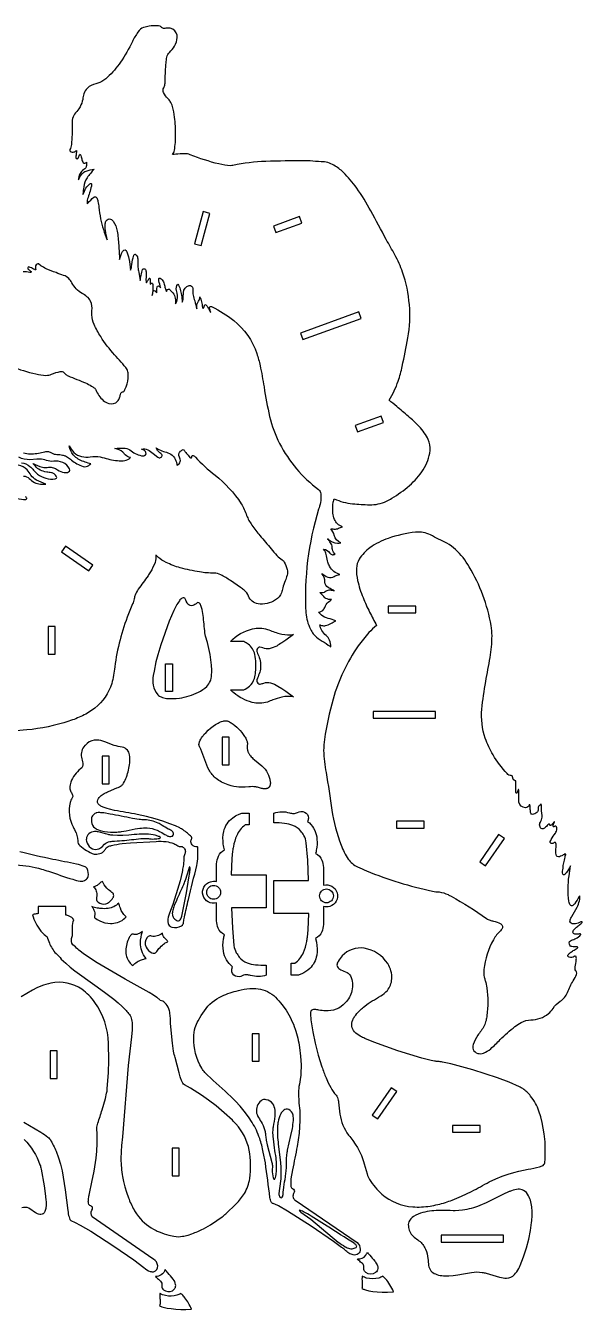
# Model space of a CAD drawing. Extents: x -632 to 711, y -391 to 866.
# Drawn here: x 228 to 711, y -381 to 733 of the extents above; entities that cross this region are included whole.
import ezdxf

# ---------------------------------------------------------------- set-up
doc = ezdxf.new("R2010")
doc.units = 0
doc.header["$MEASUREMENT"] = 0
doc.layers.get('0').update_dxf_attribs({"linetype": 'CONTINUOUS'})

msp = doc.modelspace()

# ---------------------------------------------------------------- linework, layer by layer
for points in [[(389, 484.4, -0.040772), (388, 488.5, -0.462979), (389, 489.7, -0.128791), (390.1, 489.5, -0.049562), (408.9, 477.5, -0.147565), (429, 448.8, -0.025581), (431.8, 438.3, -0.013372), (435.2, 419.8, 0.015224), (440.1, 394.3, 0.057868), (448.7, 370.7, 0.111184), (482.5, 330.8, -0.200682), (484.5, 327, -0.073309), (484.1, 319.4, -0.029023), (482.6, 313.6, 0.090055), (471.6, 223.8, 0.106437), (475.5, 209.5, 0.043726), (477.9, 205.5, 0.097324), (483.8, 200.3, -0.029783), (491, 195.8, -0.018141), (493.2, 194.1, 0.085694), (492, 200, 0.113279), (489, 204.1, -0.172395), (483.5, 213.4, 0.15305), (484.3, 213.1, 0.082138), (487.5, 212.5, 0.051844), (488.6, 212.6, 0.06517), (493.2, 214.4, -0.010374), (497.5, 216.7, 0.067193), (490.9, 218.9, -0.126116), (485, 221.8, -0.021172), (482.5, 224.4, 0.219053), (487.1, 226.9, 0.049125), (488.5, 229.8, -0.105175), (492, 233.9, -0.031883), (493.7, 235.2, -0.144272), (488.8, 236.3, -0.051908), (488.1, 236.9, -0.010503), (483.7, 241.4, 0.144221), (487.6, 241.8, 0.053539), (489.1, 242.8, -0.166104), (492.6, 243.6, -0.03772), (496.1, 242.9, -0.044542), (494.3, 243.8, -0.011487), (490.9, 245.8, -0.240347), (488.1, 250.4, 0.139622), (485.5, 257.9, 0.089887), (490.6, 254.7, 0.217327), (496.1, 255.3, -0.074916), (499.7, 256.8, -0.04447), (501, 257, -0.202975), (492, 264.2, -0.053822), (490.7, 267.6, -0.017577), (489.5, 273.2, 0.065788), (487.9, 277.5, 0.038588), (486.9, 279, -0.213749), (492.3, 275.6, 0.180505), (494.6, 274.2, 0.085795), (495.5, 274.3, 0.055747), (496.9, 274.8, -0.16982), (494.5, 278.6, -0.029013), (494.4, 280.6, 0.124388), (493, 284.6, 0.037477), (490.4, 288.1, 0.172299), (499, 284.2, 0.069621), (501.7, 284.5, -0.260544), (496.1, 291.1, 0.145007), (493.1, 296.8, 0.032657), (496.5, 296.4, 0.101739), (499.7, 297.1, -0.015311), (503.2, 298.5, -0.229171), (496.3, 304.9, -0.079183), (495, 310.3, -0.057845), (495.3, 319.8, -0.068263), (496.2, 322.7, 0.086745), (512.1, 318.5, 0.019665), (526.7, 317.5, 0.11819), (541.4, 320.7, 0.027778), (546, 323.2, 0.043529), (561.3, 334.2, 0.06709), (573.3, 347.9, 0.10947), (579.3, 364.6, 0.136956), (577.7, 374.1, 0.081604), (569.8, 385.5, 0.024966), (560.3, 394.4, 0.004518), (550.3, 402.8, -0.009427), (543.7, 408.5, 0.05985), (551.6, 424.9, 0.033488), (555.1, 437.7, 0.004868), (560.1, 462.4, 0.12504), (555.4, 519.5, 0.042419), (548.7, 534.5, 0.00249), (541.2, 547.9, -0.002268), (527.9, 572.6, 0.032317), (515.6, 592.5, 0.039698), (503.9, 606.2, 0.056565), (495.9, 612.3, 0.125464), (484.7, 615.4, -0.009386), (475.3, 616, 0.014605), (470.5, 616.1, 0.007702), (436.7, 615.6, 0.046505), (408.3, 612.1, -0.040768), (406.2, 611.9, -0.048831), (396.1, 613.4, -0.03478), (371.3, 621.4, 0.10837), (366.3, 622.3, 0.01146), (358.7, 621.8, -0.017336), (355.9, 621.7, 0.129207), (357.5, 625.3, 0.047421), (358.5, 638.6, 0.025874), (357.7, 654, 0.033105), (355.9, 663.3, 0.076913), (353.9, 667.7, 0.036415), (351.7, 670.2, -0.052159), (348.1, 675.3, -0.291498), (348.4, 679.6, 0.100968), (349.3, 682.6, 0.019815), (349.4, 686.2, -0.005973), (350.2, 701.3, -0.016783), (350.9, 706, -0.161306), (353.2, 710.3, 0.089163), (357.5, 715.8, 0.127736), (360, 723.2, 0.279506), (356.1, 730.4, 0.112324), (353, 731.3, 0.051412), (349.2, 731.1, -0.16524), (346.8, 731.5, -0.092947), (345.9, 732.5, 0.125953), (345.1, 733, 0.057677), (342.4, 733.4, 0.067401), (335.6, 732.9, 0.026223), (330.8, 731.8, 0.177324), (325.9, 727.9, 0.037854), (321, 719.6, -0.038532), (310.7, 701.8, -0.049801), (299.5, 688.7, -0.077668), (292.8, 684.1, -0.055971), (289.2, 683, 0.130894), (282, 679.3, 0.127166), (279, 674.2, 0.038662), (278, 669.5, -0.075245), (275.7, 663.1, -0.030197), (274.5, 661.2, -0.007341), (270.9, 656.6, 0.135954), (268.9, 651.5, 0.026991), (268.7, 649.2), (268.7, 638.9, -0.031564), (268.1, 630.3, -0.056242), (266.9, 625.9, 0.272827), (267.2, 624.5, 0.229465), (270.5, 623.8, 0.099194), (271.4, 624.3, -0.031572), (272.5, 625.2, -0.080858), (272.4, 622.4, 0.013761), (272, 619.4, 0.20006), (272.4, 618.2, 0.432905), (273.9, 618.4, 0.063666), (275.1, 621.2, -0.247859), (275.8, 621.9, -0.082897), (276.6, 619.5, 0.030457), (277.6, 616, 0.051747), (278.4, 614.4, 0.306496), (279.8, 614.1, 0.173615), (281.1, 615, -0.060536), (281, 611.1, -0.169479), (279.9, 609.2, 0.145464), (276.2, 606, 0.128949), (274.4, 601, 0.052774), (274.4, 599.5, -0.109176), (277.2, 604.7, -0.117563), (280.9, 607.2, -0.084076), (287.8, 608.9, 0.033272), (281.8, 601.4, 0.101105), (278.8, 593.5, 0.029524), (278.2, 587, -0.018868), (280.8, 592.5, -0.124912), (284.2, 596.1, -0.133567), (285.1, 596.4, -0.211507), (285.5, 596.2, -0.143071), (285.5, 594, -0.009734), (282.1, 583, 0.110694), (281.8, 578.9, 0.132252), (282.5, 579.4, -0.063855), (287.6, 584.5, -0.459191), (290.1, 584, -0.075498), (291.2, 580.8, -0.027738), (292, 575.9, 0.018906), (293.4, 565.9, 0.042026), (299.2, 547.4, -0.016788), (297.6, 555.8, -0.048138), (297.4, 560.8, -0.09246), (298.1, 563.7, -0.227671), (300.9, 565.7, -0.189015), (303, 565.1, -0.088625), (304.4, 563.7, -0.11703), (307.9, 555.2, -0.021319), (309.2, 542.9, -0.00174), (310, 530.4, -0.062294), (312.5, 537.4, -0.121512), (313.7, 538.6, -0.361151), (315.5, 538.2, -0.073956), (315.9, 537.7, -0.067967), (318, 531.2, -0.015404), (319.5, 521.3, 0.039815), (320.3, 524.3, -0.026904), (321.7, 532, -0.022071), (322.3, 534.1, -0.271564), (323.4, 535, -0.186502), (323.8, 534.9, -0.174188), (325.6, 531.9, -0.078441), (325.8, 528.3, 0.041838), (325.8, 523.9, 0.021178), (326.5, 519.4), (327.8, 512.1, 0.047984), (328.2, 514.2, 0.008778), (329.1, 519.5, -0.090626), (329.9, 521.8, -0.520928), (332.3, 521.8, -0.126081), (333, 519.2, -0.004085), (332.8, 513.4, 0.095126), (333.3, 510.3, -0.045265), (334.6, 512.5, -0.042376), (335.3, 513.8, -0.123571), (335.9, 514.2, -0.31691), (336.2, 514, -0.125343), (336.6, 512.4), (336.5, 509, -0.149927), (337.5, 509.8, -0.353541), (338.5, 509.5, -0.139967), (338.8, 508.2, -0.018029), (338.3, 499.1, -0.091352), (338.7, 501.5, -0.081701), (339.2, 503, -0.428919), (340.8, 503.2, -0.061096), (342.1, 501.6, -0.016896), (342.4, 506.4, -0.41913), (343.7, 507.5, -0.136339), (344.3, 507.3, -0.037085), (345.5, 506, -0.01849), (344.1, 512, -0.040065), (344, 513.6, -0.535475), (345.1, 514.2, -0.054893), (346.9, 512.8, -0.124886), (348.7, 509.2, -0.009056), (349.4, 505.7, 0.07693), (350.7, 502.6, -0.132825), (351.5, 504.4, -0.352835), (353.1, 504.6, -0.117362), (353.9, 503.9, 0.007817), (356.2, 501.4, -0.158132), (358.2, 496.9, -0.027287), (358.4, 494, 0.016373), (358.5, 492, 0.070756), (359.4, 493.5, 0.139796), (360, 501.3, 0.017005), (359.3, 503.7, -0.232909), (360.4, 509.2, -0.098984), (362.6, 504.6, -0.027964), (363.6, 499.6, -0.008174), (364.3, 493.4, 0.130097), (365, 495.7, -0.024215), (365.2, 498.8, -0.00918), (365.3, 501.9, -0.308176), (370.2, 507.8, -0.452621), (373.5, 505.4, -0.047988), (373.4, 503.5, 0.071036), (373.7, 499.6, 0.016355), (375.1, 494.5, -0.004463), (376.9, 487.6, -0.087575), (377.2, 491.9, -0.104557), (378.4, 494.2, 0.158869), (379.5, 498, -0.06344), (381, 493.8, -0.013544), (381.9, 488.8, 0.155344), (382.4, 488, 0.139595), (383.4, 489.7, -0.042289), (384, 491.5, -0.17433), (385.1, 490.8, -0.053857), (387.5, 486.8, 0.018107)], [(650.9, 80.5, 0.086356), (650.4, 82.1, 0.337845), (649.7, 82.4, -0.194882), (647.6, 82.8, -0.079992), (646, 84.2, -0.042199), (633.9, 100.4, -0.052481), (627.1, 114.9, -0.103803), (624.2, 140.1, -0.01828), (627.5, 164, 0.003073), (631.3, 184.9, 0.037001), (633, 203.7, 0.040576), (632.3, 212.7, 0.086335), (613.3, 263.7, 0.06807), (601.3, 278.8, 0.06038), (593.8, 284.1, -0.000932), (579.6, 291.4, 0.141066), (566.7, 293.8, 0.050121), (542.9, 288.4, 0.06881), (527.1, 280.3, 0.095874), (517.8, 270.3, 0.122932), (515.4, 262.3, 0.069334), (516.4, 251.9, 0.042064), (521.1, 237, 0.023047), (526.8, 224.4, 0.002463), (532.9, 212.7, 0.039646), (526.2, 206.6, 0.037624), (517, 195.1, 0.083391), (495.1, 148.9, 0.033792), (487.6, 113.9, 0.067328), (487.6, 94.6, 0.010804), (489.1, 85.1, -0.005879), (494.1, 52.5, 0.051129), (502, 22.1, 0.061528), (508.3, 10, 0.120391), (516.2, 3.2, -0.003044), (524.2, -0.3, 0.042915), (581.3, -17.9, 0.030365), (587.2, -18.6, -0.07845), (594.8, -20.9, -0.016281), (597.5, -22.3, -0.037843), (628.2, -41.7, 0.05744), (631.3, -43.2, 0.029234), (634.2, -43.9, -0.063016), (640.5, -46.2, -0.447657), (641.5, -50.8, -0.070386), (640.3, -52.3, 0.081348), (634.2, -60, 0.099098), (625.9, -85.9, 0.075183), (626.2, -92.4, 0.019962), (627.1, -95.5, -0.041804), (628.4, -101.9, -0.068183), (628.5, -126, -0.017113), (627.8, -130.1, -0.099956), (623.5, -139.1, 0.006711), (620.6, -143, 0.064491), (616.6, -151, 0.166516), (616.6, -155.4, 0.225805), (620.6, -158.7, 0.161223), (625.5, -158.5, 0.089089), (631.9, -154.7, 0.021989), (640.1, -146.7, -0.033319), (652.9, -135.4, -0.027573), (658.2, -131.9, -0.114948), (666.7, -129.6, 0.170905), (681.9, -124.2, 0.075307), (685.9, -119.6, -0.108607), (692.1, -113.5, 0.135637), (698.5, -105.8, -0.011252), (700.7, -100.5, -0.030948), (703.5, -95.6, 0.035434), (706.3, -90.2, 0.194784), (706.4, -88, 0.078382), (705.6, -87, -0.148321), (705.1, -85.3, -0.04338), (705.9, -79, 0.054055), (706.1, -75.4, 0.320944), (705.2, -74.2, 0.237531), (704.2, -74.5, -0.2564), (700, -75.2, -0.162597), (698.7, -74.2, -0.258488), (698.8, -73.3, -0.09509), (700.6, -71.5, -0.031192), (703.5, -69.5, 0.013014), (706.7, -67.5, 0.081454), (707.4, -66.8, 0.232193), (707.4, -66.5, 0.137334), (706.8, -66.3, -0.062668), (702.1, -66, -0.056573), (701.1, -65.6, -0.204894), (700.1, -63.8, -0.14375), (700.3, -61.6, -0.179055), (701.9, -60.4, 0.006521), (705.7, -59, 0.159185), (709.9, -55.5, 0.237216), (709.9, -55.2, 0.191124), (709, -55, -0.05313), (705.4, -55.3, -0.269455), (703.3, -54.1, -0.217237), (703.3, -52.6, -0.068876), (704.4, -50.9, -0.045572), (707, -48.5, 0.011009), (710, -46.2, 0.043771), (711.1, -45.1, 0.150407), (711.3, -44.6, 0.289985), (711.1, -44.4, 0.175728), (710, -44.6, -0.053935), (705.3, -46.2, -0.089763), (702.4, -46.1, -0.148469), (700.9, -45.2, -0.096531), (700.6, -44.5, -0.109293), (700.9, -42.7, -0.053312), (702.2, -39.9, 0.004604), (706.7, -31.9, 0.053511), (708.8, -26.3, 0.075411), (709.2, -22, 0.271934), (708.5, -22.4, -0.030385), (704.8, -28.6, -0.092341), (703.1, -30.2, -0.142053), (701.8, -30.6, -0.183072), (701, -30.1, -0.144834), (699.6, -26.7, -0.067129), (699.8, -4.7, -0.004602), (701.1, 4, -0.041938), (697.3, -2, -0.02449), (696.3, -3.2, -0.072328), (695.6, -3.7, -0.41057), (694.5, -3.1, -0.130269), (694.2, -0.6, -0.027395), (694.6, 2.1, 0.062135), (694.8, 4.5, -0.061353), (695.8, 9.1, 0.031194), (696.3, 11.6, -0.033644), (696.9, 13.7, 0.64095), (696.1, 14.4, -0.016149), (693.4, 12.8, -0.044291), (691.6, 12, -0.187926), (689.6, 12.1, -0.147354), (688.9, 12.9, -0.099038), (688.3, 15, -0.036594), (688.5, 20, 0.035722), (688.5, 23, 0.119773), (688, 24.3, 0.214699), (687.5, 24.5, 0.118191), (686.3, 23.9, -0.083252), (684.9, 23.5, -0.505904), (683.5, 25.1, -0.092778), (684.4, 27.1, 0.003161), (687.9, 32.5, 0.112099), (689.3, 36.3, 0.148471), (688.8, 38.1, 0.326869), (687.6, 38.5, 0.046284), (686.6, 38.1, -0.666499), (685.9, 38.8, -0.012637), (687, 41.6, 0.035099), (687.2, 42.7, 0.01044), (684.8, 39.8, -0.104102), (683.8, 39.1, -0.496762), (683, 39.9, 0.64235), (682.2, 40.2, 0.039343), (679.5, 37.7, -0.099094), (677.3, 36.3, -0.208673), (675.7, 36.4, -0.240867), (674.3, 39.6, -0.130699), (675.3, 42.8, 0.16417), (676.4, 47.7, -0.041162), (675.8, 56.3, 0.075174), (675.7, 57.3, 0.085682), (675.5, 57.7, 0.237243), (675.2, 57.6, -0.113095), (673.9, 56.3, 0.287432), (673.1, 53.4, -0.265086), (671.8, 50.3, -0.144657), (668, 48.7, -0.387544), (666.6, 49.7, -0.036245), (666.2, 53.1, -0.018682), (666, 56.2, 0.119524), (665.6, 57.3, 0.125931), (665.3, 57, -0.361933), (662, 54.6, -0.325859), (656.3, 59.3, -0.055794), (656.2, 60.5, -0.009752), (656.3, 69.1, 0.093109), (656, 70.4, 0.252178), (655.7, 70, 0.029117), (655, 68.7, -0.123455), (654.4, 67.1, -0.243845), (654.1, 67, -0.247592), (653.7, 67.8, -0.014941), (653.7, 73.4, 0.008216), (653.7, 77.9, -0.279785), (651.3, 79.5, -0.066013)], [(366.9, 235.8, 0.21732), (365.8, 236.8, 0.21732), (364.3, 236.6, 0.097879), (361.8, 234.2, 0.035971), (359, 229.7), (357.1, 225.8), (353, 216.5), (345.8, 196.1), (343.1, 187.3), (341.5, 181.2), (339.8, 173), (339.1, 169.3, 0.087543), (339.1, 161, 0.129432), (343.2, 152.6, 0.107896), (345.9, 150.7, 0.070374), (350.7, 149.5, 0.066219), (361.8, 149.7, 0.080471), (378.3, 154.8, 0.075776), (385.5, 159.9, 0.092825), (388.7, 164.7, 0.044216), (389.3, 166.6, 0.049524), (389.9, 173.9), (389.7, 178.2), (389.2, 182.8), (388.4, 187.7), (387.4, 192.8), (386.1, 198.1), (384.5, 203.6, -0.034943), (384, 206.3, -0.002177), (382.4, 221.5, 0.032122), (381, 228.5, 0.058736), (379.8, 231.5, 0.118694), (378.8, 232.5, 0.282715), (377.1, 232.3, -0.084465), (373.4, 230.1, -0.311209), (369.2, 231.4, -0.057135), (368.6, 232.4), (367.8, 233.8, 0.030593)], [(406.1, 198.9, -0.137942), (425.2, 209.9, -0.136379), (438.2, 209.4, 0.024005), (448.4, 205.8, 0.085593), (458, 204.6, 0.030997), (460.9, 205), (454.2, 200.1), (450.7, 197.7, -0.015444), (446.2, 194.9, -0.069504), (439.8, 192.6, -0.147106), (434.2, 193.3, 0.043035), (431.7, 193.9, 0.275288), (429.6, 192.9, 0.187531), (429, 190.7, 0.049446), (429.2, 189.7, 0.007367), (431.1, 184.9, -0.124061), (431.8, 173.4, -0.034628), (431.1, 170.9, 0.016532), (429.1, 165.6, 0.346007), (430.7, 162, 0.15317), (431.9, 161.9, 0.060378), (435, 162.8, -0.154569), (440.9, 162.9, -0.066404), (447.3, 160.1), (450.7, 158), (454.2, 155.6), (460.9, 150.7, 0.107399), (450.6, 150.5, 0.034356), (443, 148.2, -0.005535), (438.2, 146.3, -0.144527), (424.9, 146, -0.114737), (408.9, 154.3, -0.021255), (406.2, 156.9), (417.7, 156.9, 0.057297), (422.5, 160, 0.1439), (426.9, 166.8, 0.051329), (427.9, 172.3, 0.080463), (427.2, 187.7, 0.172422), (421.5, 196.5, 0.033523), (417.7, 198.9)], [(279.9, 108.5, 0.265864), (277, 98.3, -0.021325), (278.1, 93.2, -0.279523), (276.1, 88.2, 0.131145), (267.6, 76.7, 0.087249), (266.7, 71.8, 0.119528), (267.7, 68.4, -0.067133), (269.1, 65.6, -0.222096), (268.8, 63, 0.101464), (267, 59, 0.176458), (269.6, 37.9, 0.017902), (271.2, 34.9, -0.12328), (273.6, 25.7, 0.210939), (275.5, 21.7, 0.089439), (287.8, 14.1, 0.075611), (292.7, 14.7, 0.141549), (296.9, 17.5, 0.034904), (298.3, 19.6, -0.122071), (299.9, 20.8, -0.051429), (303, 21.8, -0.03311), (312.2, 23.4), (319.5, 24), (341.6, 25.3, -0.069788), (350.2, 25.1, -0.051591), (357, 23.4, -0.045609), (360.6, 21.6, 0.070309), (361.7, 21, 0.111182), (362.4, 20.9), (363.4, 21, -0.202789), (364.9, 20.4, -0.085052), (366.7, 18.1, -0.184723), (366.7, 15.2, 0.016251), (365.7, 12, 0.040121), (365.7, 10, -0.030737), (365.1, 3.6, -0.0172), (364.1, -1.3), (362.4, -8.8), (360.3, -16.4), (356, -29.6), (353.3, -37, 0.099809), (351.8, -44, 0.109207), (352.5, -46.9, 0.205628), (355.3, -49.1, 0.208435), (363.7, -48, 0.248484), (365.4, -44.9, -0.012531), (366.2, -40.4, -0.002973), (369.6, -25, -0.001302), (376.9, 4.3, 0.052258), (377.9, 12.3), (377.9, 20, 0.222753), (377.8, 20.4, 0.222753), (377.5, 20.5, -0.273665), (373, 22.4, -0.080036), (372, 24.1, -0.171922), (372.3, 27.3, 0.11003), (372.5, 28.6, 0.137324), (372.2, 29.2, 0.047058), (365.1, 35.3, 0.041018), (362.1, 37), (358.3, 38.7), (353.4, 40.7), (347.5, 42.8), (340.7, 44.9), (333.2, 47), (325.2, 48.8, -0.001165), (305.6, 52.2), (301.1, 53.3, -0.055267), (293.8, 56, -0.089319), (291.4, 57.9, -0.217651), (290.9, 60.3, -0.170562), (293.1, 64.4, -0.067985), (296.7, 66.9, -0.023828), (300.3, 68.7), (307.6, 71.7, 0.06274), (311.8, 73.9, 0.097923), (313.4, 75.9, 0.046786), (315.9, 81.2, 0.061025), (318.8, 93.5, 0.069971), (318.5, 100.6, 0.10968), (316.7, 104.6, 0.193431), (312.2, 107, -0.048841), (305.3, 108.7), (297, 111.8, 0.074685), (290.2, 113.3, 0.184525), (281.8, 110.3, 0.032865)], [(285.6, 42.3, 0.235984), (288.5, 37, 0.067837), (291.7, 35.3, 0.044997), (296.8, 34, 0.06628), (307.6, 33.4, 0.018227), (311.6, 33.9), (315.5, 34.6), (323.4, 36.1), (327.4, 36.7, -0.040379), (333.8, 37, -0.089621), (342.5, 35, -0.023478), (345.1, 33.7, 0.010201), (350.5, 30.6, 0.085271), (353.1, 29.6, 0.177386), (355.8, 30, 0.212729), (356.8, 31.4, 0.212729), (356.5, 33.1, 0.13471), (354.2, 35.1, 0.014065), (352.2, 36, -0.025067), (346.9, 39.2, 0.025747), (343.3, 41.2, 0.11332), (331.7, 44, -0.027483), (326.9, 44.4), (321, 45.3, 0.001845), (301.7, 49.1), (296.2, 50, 0.022584), (292.9, 50.3, 0.06903), (290.1, 50.2, 0.071512), (289.4, 49.9, 0.116018), (286.4, 47.4, 0.169714), (285.5, 43.8, 0.013174)], [(407, -32.3), (407.8, -50), (409, -65, 0.102496), (411.2, -71.3, 0.030802), (413.7, -75.1, 0.13947), (420.6, -80.1, 0.060504), (427.8, -81.7, 0.031161), (437.2, -82.2), (437.2, -90.8, -0.157017), (423.4, -91, 0.035508), (420.3, -90.5, 0.137191), (416.7, -91.2, -0.223616), (410.5, -91.7, -0.331314), (407.2, -86.2, -0.077159), (407.9, -83.5, -0.196314), (400, -70.1, -0.079424), (400.1, -59.4, -0.019507), (400.8, -55.8, -0.181595), (395.5, -50, -0.077993), (394.1, -43.7), (394.1, -28.1, -0.410058), (382.3, -21.6, -0.410058), (388.7, -9.7, -0.144622), (394.1, -9.6), (394.1, 5.9, -0.081971), (395.6, 12.4, -0.173688), (400.8, 18, -0.020262), (399.9, 22.9, -0.085073), (400.3, 33.9, -0.178805), (408.1, 45.9, -0.058275), (413, 48.8, -0.023841), (415.9, 49.9), (422.2, 49.9), (422.2, 39.6), (418.8, 39.6, 0.131685), (411.5, 30.3, 0.059206), (408.6, 20.8, 0.01486), (408, 16.9), (407.3, 10.5), (406.8, -3.6), (437.2, -3.6), (437.2, -32.3)], [(473.9, -8.6), (473.1, 9.1), (471.9, 24.1, 0.1025), (469.7, 30.5, 0.030814), (467.2, 34.3, 0.13946), (460.3, 39.2, 0.060505), (453.1, 40.9, 0.031162), (443.7, 41.4), (443.7, 49.9, -0.157018), (457.4, 50.1, 0.035507), (460.6, 49.6, 0.137191), (464.2, 50.4, -0.223615), (470.4, 50.8, -0.331314), (473.7, 45.4, -0.077174), (473, 42.6, -0.196317), (480.9, 29.2, -0.070376), (481, 20.3, -0.029264), (480, 14.9, -0.181612), (485.4, 9.1, -0.078004), (486.8, 2.8), (486.8, -12.7, -0.410051), (498.6, -19.3, -0.410051), (492.2, -31.2, -0.144562), (486.8, -31.2), (486.8, -46.8, -0.081963), (485.3, -53.3, -0.173695), (480, -58.9), (480.7, -62.2, -0.082908), (480.9, -73.5, -0.161539), (474.9, -85, -0.087486), (467.9, -89.6, -0.023841), (465, -90.8), (458.7, -90.8), (458.7, -80.5), (462, -80.5, 0.131684), (469.4, -71.1, 0.059206), (472.3, -61.6, 0.01486), (472.9, -57.8), (473.6, -51.4), (474.1, -37.2), (443.7, -37.2), (443.7, -8.6)], [(281.1, 27.6, 0.139088), (281.8, 23.7, 0.182914), (286.3, 18.9, 0.21481), (291.8, 18.9, 0.085615), (294.7, 20.7), (296.9, 22.9, -0.145043), (301.6, 25.2, -0.045201), (305.6, 25.6, 0.017233), (314.1, 26.2, -0.005375), (330.4, 27.9, -0.038982), (334.3, 27.9, -0.022518), (335.8, 27.6, 0.03454), (338.6, 27.4, 0.048087), (343.4, 27.8, 0.099294), (345.1, 28.3, 0.302494), (345.3, 28.7, 0.302494), (345, 29.1, 0.073937), (343.7, 29.7, 0.033036), (340.9, 30.6, 0.040155), (333, 31.6, 0.025675), (327, 31.6, 0.005931), (318.1, 30.8), (312.8, 30.5), (308, 30.5), (304, 30.6), (303, 30.7, -0.030423), (299.9, 31.2, 0.003077), (291.5, 33.5, 0.07682), (288.3, 33.8, 0.157631), (283.4, 31.9, 0.186815)], [(366.7, -8.7, -0.021446), (365.3, -12.3, -0.003771), (359.2, -25.9), (357.3, -30.4, 0.031438), (356.1, -34.5, 0.079162), (355.7, -38.3, 0.162267), (356.8, -40.9, 0.107565), (359.3, -43.3, 0.385849), (362.6, -42.7, 0.11701), (363.9, -39.6), (367.9, -19.3), (370.1, -6.4), (370.8, -1.6, 0.034914), (371.1, 1.4, 0.07268), (370.9, 3, 0.242214), (370.9, 3.1, 0.242214), (370.7, 3.2, 0.203353), (370.4, 2.8, 0.037436), (369.9, 1.5)], [(287.4, -14.1, -0.081282), (289.7, -17.8, -0.12875), (290.1, -21.9, 0.0373), (289.8, -24.6, 0.254621), (291.3, -27.5, 0.215209), (298.1, -28.8, 0.088697), (300.9, -27.4, 0.1127), (304.2, -23.8, 0.173392), (304.8, -21, 0.199126), (304, -19.7, 0.014547), (300.4, -16.7, -0.103447), (295.6, -10.7, -0.020105), (295.1, -9.6, 0.192219), (293.8, -10.1, -0.024014), (291.4, -12.2, -0.117327)], [(391.5, -24.9, -0.414214), (385.5, -18.9, -0.414214), (391.5, -12.9, -0.414214), (397.5, -18.9, -0.414214)], [(489.4, -16, -0.414214), (495.4, -22, -0.414214), (489.4, -28, -0.414214), (483.4, -22, -0.414214)], [(263.3, -38.6), (263.3, -31.3), (239.3, -31.3), (239.3, -37.3, 0.016681), (235.8, -37.9, 0.0277), (234.3, -38.3, 0.090869), (241.6, -52.5, 0.059497), (245.7, -56.5, 0.029402), (247.1, -57.4, 0.011973), (249, -62.9, 0.092969), (254.8, -72, -0.011755), (259.4, -76.8), (263.2, -80.4), (267.1, -83.8), (271.2, -87.1), (288.4, -99.5), (296.9, -105.5), (305, -111.6), (308.7, -114.8), (312.2, -118), (315.5, -121.4, -0.019048), (318.4, -124.9, -0.111923), (320.3, -129.4, -0.048021), (320.9, -134.7, -0.018169), (320.8, -138.3), (320.4, -144.4), (317.4, -169.1), (312.4, -231.1), (311.6, -238.6), (311.2, -244), (311.1, -250.3, 0.041017), (312.5, -265.6), (313.4, -269.9), (314.5, -274.5), (315.9, -279.2), (317.6, -284, 0.038557), (322.5, -294.5, 0.018951), (324.6, -298), (326.4, -300.4, 0.11649), (341.6, -312.5, 0.018127), (345, -314), (348.7, -315.4), (352.7, -316.5), (357, -317.5, 0.08582), (364.5, -317.5, 0.033697), (369.3, -316.4), (372.7, -315.3, 0.034571), (382.6, -310.9), (388.9, -307.4), (394.4, -303.8), (398.9, -300.6, 0.020864), (402.1, -297.9), (411.1, -289.3, 0.059321), (418.2, -280.3, 0.095561), (422.8, -267.3, 0.082613), (422.4, -242.8, 0.137205), (410.9, -220, 0.018997), (407.8, -216.8), (400.6, -210.2), (393.6, -204.3), (387, -199.3), (381, -195.1), (371.4, -189), (366.2, -186, -0.123276), (364.9, -184.7, -0.044244), (363.7, -182.3, -0.020774), (362.6, -179.1), (361.5, -175.5), (358.1, -162.3, -0.022026), (357.4, -159.8), (356.8, -156.9), (355.8, -149.8), (354.1, -132.8, 0.029941), (353.6, -123.9, 0.038581), (352.7, -119.9, 0.121425), (349.3, -114.7, 0.153413), (345.1, -112.9, 0.120739), (344.2, -111.7, 0.035253), (342.2, -110.1), (339.3, -108.2), (335.5, -105.9), (314.7, -94.4), (290.5, -80.2), (279.5, -72.8), (274.7, -69, -0.018201), (270.6, -65.4, -0.294844), (268.1, -60, -0.056133), (269.1, -56.4, 0.079555), (269.2, -55.7, 0.229137), (269.1, -55.5, 0.023814), (269, -49.4, -0.087767), (270.2, -42.7, 0.165155), (266.3, -39.6, 0.027083)], [(286, -31.3, -0.04501), (288.2, -35.6, -0.115782), (288.6, -38, -0.076647), (288.1, -39.4, 0.203065), (288.3, -40.9, 0.088211), (292.7, -43.7, 0.096349), (302, -45.9, 0.022647), (305, -45.7, 0.208485), (315.5, -40.1, 0.064212), (315.1, -39.6, -0.121384), (310.6, -32.6, -0.032309), (309.2, -28.2, -0.172453), (299.9, -32.9, -0.067449), (293.5, -32.9, -0.021191), (290.6, -32.5, -0.021822)], [(329.8, -53, -0.032564), (326, -55, -0.079264), (323.6, -55.6, -0.116069), (322.5, -55.4, 0.109647), (321.3, -55.1, 0.217479), (319.9, -55.8, 0.068843), (318.3, -58.1, 0.118722), (315.3, -69.3, 0.166644), (318.4, -79.5, 0.062007), (321.3, -82.5, -0.051731), (325.2, -79.3, -0.053446), (328.9, -77.5, -0.028737), (333.1, -76.2, -0.135304), (329.1, -69.7, -0.077361), (328.1, -62.8, -0.08803)], [(347.1, -54.3, -0.100229), (342.5, -56.8, -0.126472), (337.7, -56.9, 0.108116), (336.1, -56.7, 0.185525), (333.9, -58.1, 0.286057), (332.9, -66.4, 0.174714), (337.9, -71.3, 0.157448), (340.4, -71.7, 0.203958), (341.5, -71, -0.036887), (344.1, -67.7, -0.048581), (348.1, -63.8, -0.087917), (351.2, -62.2, 0.317783), (351.7, -61.6, 0.198234), (351.3, -60.8, 0.014184), (349.3, -58.8, -0.136467), (347.2, -55.2, -0.039573)], [(678.9, -252.8, 0.017848), (679.2, -246.2), (679.1, -237.8, 0.018689), (678.2, -228.4), (677.4, -223.5), (676.5, -218.6), (675.2, -213.7), (673.7, -209, 0.078938), (666.5, -195.7, 0.079268), (659.6, -189.3, 0.029897), (656.8, -187.8), (647.9, -183.8), (637.8, -180), (616.4, -172.9), (597.2, -167.8), (590, -166.3, 0.023061), (586.2, -165.7, -0.029704), (583.1, -165.5), (580.1, -164.9), (572.1, -162.9), (551.3, -156.5), (530.6, -149.1), (522.7, -145.8, -0.018641), (518.7, -143.8, -0.071364), (513.7, -140, -0.304703), (512.2, -129.7, -0.051703), (513.7, -126.8, -0.053868), (518.2, -121.6, -0.019721), (521.5, -118.6), (525.5, -115.5, -0.021269), (529.1, -113.2, 0.009283), (536.4, -108.8, 0.073045), (542.2, -104, 0.165083), (546, -94.1, 0.164843), (542.5, -80.8, 0.21008), (522.1, -67.4, 0.248826), (503.1, -74.1, 0.057307), (499.5, -78.9, 0.123839), (498.5, -82.1, 0.224668), (500, -84.9, 0.058903), (501.8, -86.1, -0.002021), (507.3, -88.6, -0.14042), (510.1, -91.3, -0.165606), (511.5, -104.3, -0.142289), (505.7, -114.9, -0.228079), (488.4, -121.8, -0.034956), (482.8, -121.1, 0.024927), (479.1, -120.6, 0.07452), (477.2, -120.8, 0.287835), (475.6, -122.9, 0.053318), (475.6, -124.4, 0.023731), (476.1, -131.4), (477.5, -140.1), (479.5, -149.9), (482.2, -160.2), (485.4, -170.4, 0.017991), (489, -180), (491, -184.3), (493.1, -188.3, 0.045572), (497.7, -195, -0.105751), (499.5, -199.2, -0.019342), (499.9, -201, 0.005625), (501, -211.4, 0.131482), (508.6, -229.6, -0.004437), (512.2, -234.2), (514.4, -237.4), (516.3, -240.4, -0.056939), (522.2, -254.5), (524.7, -263.4, 0.061334), (526.7, -268.3, 0.068737), (537.5, -280.9, 0.16348), (564.2, -291.9, 0.060888), (579.2, -291.2, 0.038941), (592.6, -288.1, 0.013577), (598.3, -286.1), (606.6, -282.7), (615.3, -278.6, -0.001414), (630.6, -270.3), (636.4, -267.6), (641.9, -265.4), (647, -263.5), (651.8, -262.1), (656.3, -260.9), (664.2, -259.2, 0.021378), (674.1, -257.3, 0.069726), (677.3, -255.9, 0.255179)], [(516, -323, -0.198538), (518.7, -328.7, -0.487946), (512.6, -333.7, -0.093198), (508.9, -332.1, -0.040915), (505.4, -329.3, 0.011558), (502.4, -327.1), (495.6, -322.1), (476.1, -308.7), (455.7, -295.6), (447.7, -291.1, 0.038687), (443.6, -289.2, -0.017734), (442.5, -288.9, -0.171911), (441.7, -288.1, -0.063687), (440.9, -285.9, -0.01702), (440.4, -283.8, 0.000471), (436.4, -253.8), (434.6, -244.4, 0.026082), (431.5, -232.6, 0.056429), (424.9, -218.7), (421.7, -213.7), (418.1, -209), (414.4, -204.5), (410.5, -200.2), (406.5, -196.2, 0.002655), (386.1, -177.5), (384, -175.3, -0.05275), (381.2, -171.6, -0.138416), (374.3, -145.1, -0.066522), (375.6, -136.2, -0.059569), (378, -130.5), (380.8, -125.8), (383.5, -121.7, -0.139066), (398.7, -109, -0.047939), (413, -104.1, -0.047425), (422.8, -102.5, -0.046933), (430, -102.6, -0.16305), (445.2, -110, -0.042193), (450.8, -116.4), (454.3, -121.3, -0.068805), (462.2, -137.6, -0.0443), (466, -153.5), (466.9, -161), (467.3, -168.7), (467.1, -176.4, -0.021287), (466.9, -179.4, -0.006937), (465.5, -187.4, 0.03843), (465, -194.7), (465.3, -199.9, 0.003125), (466.2, -208.2, -0.014061), (466.4, -211.6), (466.4, -217), (466.1, -222.5), (465.6, -228.1), (463.9, -239.4, -0.004565), (460, -259.7), (458.6, -267.6, 0.052036), (458.4, -273.2, 0.124672), (459.1, -275.4, 0.133976), (459.9, -276, -0.170551), (461.4, -277.4, -0.195473), (461.4, -279.2, 0.007988), (460.4, -281.7, 0.301073), (461.5, -285.4, 0.030202), (462.1, -286)], [(435.6, -198.8, 0.18777), (432.6, -199.9, 0.251973), (428.7, -209.9, 0.067839), (429.5, -212.5, 0.01119), (430.4, -214.3, 0.007632), (433.6, -219.5, -0.08187), (436.1, -226.6, -0.023279), (436.6, -230.1, 0.019737), (437.2, -234.1), (438, -238.2), (442, -253.4, -0.050242), (442.5, -257.1), (442.4, -259.6, 0.070099), (443.2, -266.7, 0.093951), (443.8, -267.9, 0.256796), (444.3, -268, 0.256796), (444.6, -267.7, 0.073931), (445.1, -266.4, 0.047089), (445.9, -261.5, 0.053403), (445.7, -249.5, 0.005948), (444.2, -240.7), (443.6, -235.4), (443.2, -230.7), (443, -226.7, -0.047212), (443.4, -222.4, 0.018221), (444.9, -213.2, 0.056503), (444.8, -207.9, 0.110894), (442.9, -202.5, 0.205308), (437.1, -198.9, 0.02926)], [(447, -221.4), (446.9, -225.8), (446.9, -229.9, 0.018775), (447.6, -237.6), (449.6, -253.4), (449.9, -257.7), (449.9, -261.9, -0.019746), (449.5, -269.6), (448.2, -280.4, 0.194923), (448.9, -283.5, 0.236477), (450, -284, 0.236477), (451.1, -283.4, 0.140834), (451.8, -280.4, -0.025456), (452, -277.5), (452.3, -274.7, 0.005447), (453.8, -266, 0.013023), (454.4, -261.1), (454.7, -257.2, 0.012442), (454.6, -252, -0.03791), (455.1, -246.4, -0.012688), (455.7, -242.6), (458.5, -230), (459.8, -223.8, 0.029673), (460.7, -216.9, 0.058972), (460.4, -212.2, 0.219938), (456.7, -207.5, 0.283499), (452.3, -208.1, 0.106317), (449.7, -211.2, 0.086147), (447.4, -218.1, 0.026495)], [(560.6, -309.8, 0.184796), (565.5, -318.3, 0.011272), (569.6, -321.3, -0.136438), (575.3, -328.7, -0.060754), (577.4, -336.8, -0.002202), (578, -342.9, 0.268236), (583.9, -350.2, 0.072184), (589.4, -351.6, 0.020507), (592.2, -351.7), (595.5, -351.7), (599.2, -351.5), (603.4, -350.9), (608.1, -350.2, -0.008957), (615.3, -348.8, -0.073919), (624.5, -348.8, -0.020665), (627.9, -349.5), (639.6, -353, 0.078552), (645.6, -353.9, 0.192819), (652.4, -350.8, 0.075284), (656.1, -345.5, 0.019187), (657.4, -342.8), (660.4, -335.2), (662.9, -327.5), (664.9, -319.9), (666.4, -312.5), (667.3, -305.6, 0.0445), (667.6, -293.2, 0.088801), (664.7, -282.3, 0.158263), (660.3, -277.6, 0.141326), (655.7, -276.7, 0.071918), (649.8, -278, 0.017479), (647.2, -279), (642.8, -281), (633.2, -285.8), (627.9, -288.4), (622.3, -290.8, -0.059175), (607.4, -294.9), (604.3, -295.2), (601.1, -295.3), (599.4, -295.3, 0.016764), (588.5, -295, 0.054493), (572.9, -296.9, 0.071405), (565, -300.2, 0.153996), (560.9, -305, 0.153944)], [(475.7, -302.7), (494.2, -318.2), (499.6, -322.5, 0.02591), (505.6, -326.5, 0.046487), (509.4, -328.2, 0.112375), (511.6, -328.4, 0.074653), (515, -327.1, 0.249416), (515.6, -326.2, 0.249416), (515.2, -325.2, 0.067065), (513.3, -323.6, -0.000763), (490.1, -308.7), (476, -299.9, 0.008864), (469.6, -296.2, 0.029286), (467.5, -295.3, 0.017315), (466.1, -294.9, 0.371605), (465.8, -295.1, 0.371605), (466, -295.3, 0.060439), (467.2, -296.4)], [(516.4, -337.2, 0.286237), (523.4, -334, 0.050997), (524.9, -331.4, 0.031807), (527, -334, -0.014275), (531.2, -339, -0.052568), (533.3, -342.2, -0.130939), (533.9, -345.5, -0.234821), (531.9, -349, -0.347976), (523.6, -349, -0.180923), (521.9, -346.3, -0.132438), (521.8, -344.6, 0.225234), (521.1, -341.8, 0.028714), (520.5, -341.2, -0.009759), (517.6, -338.5, -0.020556)], [(341.1, -352.3, 0.092325), (342, -353.3, -0.045453), (345.4, -356.3, -0.239617), (346.5, -360.6, 0.265859), (348.1, -364, 0.277167), (355.7, -364.7, 0.122878), (358, -362.6, 0.19391), (358.5, -359.3, 0.125591), (356.5, -354.7, 0.018137), (351.8, -349.2, -0.035402), (349.6, -346.3, -0.163667), (346.1, -351, -0.158613)], [(538.2, -352.2, -0.085082), (534.7, -353.7, -0.12209), (524.2, -353.7, -0.084083), (520.4, -352.1, 0.05386), (520.2, -354.7, -0.013352), (520.4, -359.6, -0.090282), (520, -362.7, 0.073471), (522.3, -363.7, 0.031638), (526.2, -364.7), (529.5, -365.3), (533.3, -365.7), (537.7, -365.9), (542.4, -365.9), (547.5, -365.7, 0.047604), (544.4, -359.5, 0.043066), (540.6, -354.3, 0.057224)], [(345, -367, 0.045079), (344.9, -370.2, -0.014027), (345.1, -374.8, -0.102561), (344.6, -377.6, 0.095231), (346.5, -378.6, 0.04582), (351.2, -379.8), (354.7, -380.3), (358.6, -380.7), (363, -380.9), (367.5, -380.9), (372.2, -380.7, 0.079155), (366.5, -370.8, 0.038273), (364.1, -368.1, 0.028104), (363, -367.2, -0.07409), (359.6, -368.6, -0.117318), (349.8, -369, -0.09951)]]:
    msp.add_lwpolyline(points, format="xyb", close=True)
for points in [[(382.3, 572), (375, 544.2), (380.8, 542.6), (388.1, 570.5)], [(443.5, 559.5), (445.6, 553.9), (468.1, 562.1), (466.1, 567.7)], [(466.8, 466.5), (468.9, 460.9), (519.6, 479.3), (517.6, 485)], [(514.2, 386.4), (516.2, 380.8), (538.8, 389), (536.7, 394.6)], [(286.7, 265.2), (263, 281.7), (259.6, 276.7), (283.2, 260.3)], [(566.8, 223.6), (566.8, 229.6), (542.8, 229.6), (542.8, 223.6)], [(254, 212), (248, 212), (248, 188), (254, 188)], [(355.9, 155.4), (349.9, 155.4), (349.9, 179.4), (355.9, 179.4)], [(583.9, 132.2), (583.9, 138.2), (529.9, 138.2), (529.9, 132.2)], [(438.3, 84.6), (439.1, 82.8), (439.7, 81), (440, 80.2), (440.2, 79.4), (440.4, 78.6), (440.5, 77.8), (440.6, 77.1), (440.7, 76.4), (440.7, 75.8), (440.7, 75.5), (440.6, 75.2), (440.6, 74.9), (440.6, 74.6), (440.5, 74.3), (440.5, 74.1), (440.4, 73.8), (440.3, 73.6), (440.2, 73.3), (440.1, 73.1), (440, 72.9), (439.9, 72.7), (439.7, 72.5), (439.6, 72.3), (439.4, 72.1), (439.2, 72), (439.1, 71.8), (438.9, 71.7), (438.7, 71.6), (438.5, 71.4), (438.3, 71.3), (438, 71.2), (437.8, 71.1), (437.5, 71.1), (437.3, 71), (437, 71), (436.7, 70.9), (436.4, 70.9), (436.1, 70.9), (435.8, 70.9), (435.5, 70.9), (435.2, 70.9), (434.5, 71), (433.8, 71.1), (433, 71.3), (432.2, 71.5), (431.3, 71.8), (430.4, 72.1), (429.6, 72.3), (428.8, 72.5), (428, 72.6), (427.2, 72.7), (426.4, 72.8), (424.9, 72.9), (423.4, 72.8), (421.9, 72.7), (418.8, 72.5), (417.1, 72.4), (415.3, 72.4), (413.4, 72.5), (411.4, 72.7), (409.1, 73.1), (406.7, 73.7), (404.1, 74.5), (401.2, 75.5), (399.7, 76.1), (398.4, 76.8), (397.1, 77.5), (395.9, 78.2), (394.8, 79), (393.8, 79.8), (392.8, 80.6), (391.9, 81.5), (391.1, 82.4), (390.3, 83.3), (389.6, 84.3), (388.9, 85.2), (388.2, 86.2), (387.7, 87.2), (386.6, 89.3), (385.6, 91.5), (384.8, 93.7), (383.1, 98.3), (381.4, 103), (380.4, 105.3), (379.3, 107.7), (379.2, 107.8), (379.1, 108), (379, 108.2), (379, 108.3), (378.9, 108.5), (378.9, 108.7), (378.9, 108.9), (378.9, 109.1), (378.8, 109.2), (378.8, 109.4), (378.8, 109.6), (378.9, 109.8), (378.9, 110.2), (379, 110.6), (379, 111), (379.2, 111.5), (379.3, 111.9), (379.5, 112.3), (379.7, 112.8), (379.9, 113.2), (380.4, 114.2), (381, 115.1), (381.6, 116.1), (382.4, 117.1), (383.1, 118), (384.9, 119.9), (386.8, 121.8), (388.9, 123.6), (391, 125.3), (393.2, 126.7), (394.3, 127.4), (395.3, 128), (396.4, 128.5), (397.4, 129), (398.4, 129.4), (399.4, 129.7), (399.8, 129.8), (400.3, 129.9), (400.7, 130), (401.2, 130), (401.6, 130.1), (402, 130.1), (402.4, 130), (402.5, 130), (402.7, 130), (403, 129.9), (403.3, 129.9), (403.7, 129.8), (404, 129.7), (404.7, 129.4), (405.4, 129), (406.1, 128.6), (406.8, 128.2), (407.6, 127.7), (408.4, 127.1), (409.9, 125.9), (411.5, 124.5), (413, 123), (414.5, 121.5), (415.9, 119.8), (417.2, 118.2), (418.3, 116.5), (418.8, 115.7), (419.3, 114.9), (419.7, 114.1), (420, 113.3), (420.3, 112.6), (420.6, 111.9), (420.7, 111.5), (420.7, 111.2), (420.8, 110.9), (420.8, 110.6), (420.9, 110.3), (420.9, 110), (420.8, 109.7), (420.8, 109.5), (420.8, 109.4), (420.7, 108.8), (420.7, 108.3), (420.6, 107.7), (420.6, 107.2), (420.6, 106.7), (420.7, 106.1), (420.7, 105.7), (420.8, 105.2), (420.9, 104.7), (421, 104.2), (421.1, 103.8), (421.3, 103.3), (421.4, 102.9), (421.6, 102.5), (421.8, 102.1), (422, 101.7), (422.3, 101.3), (422.5, 100.9), (423, 100.2), (423.6, 99.5), (424.2, 98.8), (424.9, 98.1), (425.5, 97.4), (427, 96.2), (433.3, 91), (434.7, 89.6), (435.4, 88.9), (436.1, 88.1), (436.7, 87.3), (437.3, 86.4), (437.8, 85.6)], [(404.9, 115.8), (398.9, 115.8), (398.9, 91.8), (404.9, 91.8)], [(300.8, 99.3), (294.8, 99.3), (294.8, 75.3), (300.8, 75.3)], [(574, 36.8), (574, 42.8), (550, 42.8), (550, 36.8)], [(627.2, 4.1), (643.7, 27.8), (638.7, 31.2), (622.3, 7.5)], [(431, -141.6), (425, -141.6), (425, -165.6), (431, -165.6)], [(255.7, -156.6), (249.7, -156.6), (249.7, -180.6), (255.7, -180.6)], [(545.5, -188.5), (529, -212.2), (534, -215.6), (550.4, -191.9)], [(598.7, -221.2), (598.7, -227.2), (622.7, -227.2), (622.7, -221.2)], [(355.6, -265), (361.6, -265), (361.6, -241), (355.6, -241)], [(588.8, -316.5), (588.8, -322.5), (642.8, -322.5), (642.8, -316.5)]]:
    msp.add_lwpolyline(points, close=True)
for points in [[(216.2, 437.7, 0.040567), (237.3, 431.1, 0.039309), (246.1, 429.9, 0.111082), (250.9, 430.9, -0.0579), (258.5, 433.2, -0.193285), (261.7, 432.4, -0.043433), (262.8, 431.2, 0.109497), (265.3, 429.5, -0.002769), (280.4, 423.3, -0.03193), (285.7, 420.6, -0.02198), (287.9, 419.1, -0.12391), (289.4, 417.3, 0.10992), (295.7, 408.2, 0.10837), (300.6, 405.4, 0.269324), (308.2, 407.4, 0.096494), (309.9, 410.4, 0.023311), (310.7, 413.4, -0.173283), (311.9, 415.3, -0.078974), (313.1, 415.7, 0.123193), (313.9, 416.3, 0.055102), (314.6, 417.5, 0.093048), (317.3, 427.6, 0.021839), (317.5, 431.1, 0.136903), (316.4, 434.9, 0.038481), (311.4, 441.4, 0.011899), (305.6, 447.7, -0.043151), (293.6, 463.5, -0.041242), (287.9, 474.1, -0.080768), (285.8, 482.3, -0.056885), (286, 486, 0.133725), (284.8, 494.2, 0.118216), (281.6, 498.2, 0.053459), (277.5, 501, -0.151738), (268.6, 510.3, 0.067345), (265.8, 514, 0.104068), (261.4, 516.7, -0.020472), (254.8, 519.1, -0.013071), (246.3, 522.5, -0.040091), (241.6, 525.1), (239.6, 526.6, 0.306334), (238.4, 526.5, 0.292512), (236.9, 522.9, 0.04332), (237.3, 521.8, -0.12276), (237.4, 521.4, -0.104054), (236.3, 521.7, 0.025453), (232.5, 523.6, 0.068162), (231.2, 524, 0.395976), (230.3, 523.2, 0.24562), (231, 521.9, 0.028619), (233.1, 520, -0.467151), (233.1, 519.4, -0.228188), (232.2, 519.3, 0.043659), (226.3, 519.7, 0.136816)], [(226.7, 362.7, 0.111341), (238.2, 362.2), (245.1, 363.6, -0.048944), (248.2, 363.7, -0.150282), (251, 362.5, 0.151627), (255.6, 361.3, -0.064771), (260.4, 360.7, -0.020126), (263.1, 359.9, -0.055145), (264.8, 359, -0.024266), (268.1, 356.3, 0.086951), (278.3, 350.8, 0.245986), (283.3, 351.7, -0.009483), (285.1, 353.1, -0.05941), (275.2, 356.6, -0.056274), (271.1, 359.4, -0.125364), (266.9, 366.2, -0.028315), (266.2, 368.7, 0.07628), (270.2, 363, 0.142899), (277, 359.4, 0.099876), (284.4, 359.2, -0.093809), (293.2, 359.1, -0.028398), (299.8, 357.3, 0.083759), (313, 355.8, 0.125065), (318.2, 357.5, 0.044814), (319.3, 358.5, -0.124953), (314.8, 361, -0.011693), (312.8, 363.1, 0.158192), (305.9, 366.3, -0.043068), (313.4, 366.8, -0.140188), (318.8, 365.1, 0.104559), (328.9, 360.1, 0.142143), (331.6, 360.2, 0.244004), (332.9, 361.8, 0.244004), (332.3, 363.8, 0.107244), (330.4, 365.3, 0.023903), (329, 365.9, -0.154474), (334.4, 365.2, -0.067993), (339.1, 362.2), (343.1, 358.9, 0.219415), (345.5, 358.5, 0.307939), (346.9, 360.2, 0.170217), (346.5, 361.1, -0.028042), (343.2, 364.5, -0.051665), (341.6, 367, 0.081015), (346.7, 364.3, 0.004175), (351.9, 362.7, -0.249642), (359.3, 354.4), (359.6, 352.6, 0.077983), (359.8, 352, 0.229733), (362.5, 355, 0.229733), (361.8, 359, -0.358752), (362.8, 364, -0.04536), (365.1, 365.6, -0.061827), (366.8, 363.6, 0.029906), (369.5, 360.5), (371, 358.6, 0.349962), (372.2, 358.4, 0.266685), (372.5, 359.3, -0.208429), (372.9, 360, -0.208429), (373.7, 360.2, -0.140979), (375.7, 359, 0.047727), (392.7, 343.3, -0.080142), (415.4, 318.5, -0.065494), (420.1, 308.3, 0.061328), (424.7, 299.9, 0.022508), (431.6, 290.8, 0.001786), (441.5, 279.2, 0.013046), (446.3, 273.5, 0.063481), (451.1, 269.7, -0.110244), (452.7, 267.8, -0.041664), (455.2, 261.5, -0.131226), (455.2, 256.3, -0.028669), (453.6, 251.6, 0.009213), (451.4, 245.3, -0.003037), (450.3, 241.2, -0.182528), (445.2, 234.9, -0.178411), (430, 231.5, -0.26093), (421.8, 238.1, 0.141197), (418, 243.3, 0.027756), (414.8, 245.6), (406.1, 251.7, 0.029679), (397.7, 256.8, 0.111819), (391.9, 258.3, -0.050113), (379.3, 259.2, -0.025293), (362.6, 262.8, -0.037608), (350.2, 267.5, -0.066272), (343.2, 272.1, -0.027327), (341.4, 273.9, -0.117559), (340.7, 267.5, -0.052455), (336.7, 259.2, -0.016089), (334.6, 255.9, -0.00354), (326.1, 244.2, 0.055006), (323.5, 239.2, 0.028347), (322.6, 235.8, -0.028572), (321.2, 231.5), (317.7, 222.8, 0.060545), (305.7, 176.8, -0.047135), (303.1, 162.4, -0.154922), (288.5, 141.1, -0.060451), (277.9, 134.4, -0.032764), (265.9, 129.7, -0.05621), (229.4, 122.1, -0.009361), (205.7, 120.2, -0.001761)], [(224.8, 353.9, -0.165644), (232.2, 350.8, -0.042013), (235.3, 347.7, 0.028282), (238.8, 344.2, 0.209264), (254.2, 340.1, 0.135831), (255.2, 340.7, 0.295255), (255.3, 341.8, 0.110143), (253.3, 344.3, 0.100469), (250.8, 345.3, 0.010778), (246.7, 345.9, -0.071605), (241, 347.7, -0.100949), (236.9, 351, -0.016831), (234.9, 353.5, 0.062784), (243, 350.2, 0.108624), (248.4, 350.1, -0.088993), (252.6, 349.7, -0.059643), (256, 347.9, 0.089796), (261.9, 345.6, 0.098657), (264.8, 345.6, 0.170758), (266.4, 346.7, 0.256341), (266.5, 348.7, 0.183573), (260.6, 354.2, 0.135367), (252.8, 355.3, -0.123849), (246.4, 356.1, 0.08108), (240.9, 357.1, 0.021506), (238.1, 357.1), (232.2, 356.7, -0.135894), (222.4, 358.8, 0.034307)], [(226.5, 342.4, -0.200904), (231.6, 340.4, 0.194342), (241.4, 335.5, 0.032968), (246, 335.4, -0.002146), (237.9, 339, -0.117808), (233, 343.2, 0.045987), (229.8, 347.8, 0.187688), (222, 351.8, 0.045874)], [(221.1, 323.1, 0.049653), (228.5, 322.1, 0.267046), (229.4, 322.7, 0.267046), (229.3, 323.7, 0.16388), (228.4, 324.5, 0.096239)], [(220.4, 4.9, -0.063106), (242.2, 1.3, -0.012158), (248.2, -0.6, 0.004268), (269.3, -7.6, 0.037717), (275.7, -9.2, 0.180452), (280.5, -8.1, 0.184547), (282.6, -5.1, 0.177391), (281.8, 1.7, 0.186826), (279.3, 3.6, 0.028034), (272.5, 5.6, 0.002262), (252, 9.7, -0.010006), (223.5, 16.2, 0.056062)], [(226.9, -218.3), (241.7, -227.2, -0.024732), (247.7, -231.4, -0.032518), (249.2, -232.8, -0.039148), (249.6, -233.3, -0.042452), (254.8, -243.7), (256.9, -249.3), (258.6, -254.9), (260, -260.6), (261.1, -266.3), (262.8, -277.2), (265, -295.1, 0.02948), (266.1, -300.7, 0.038467), (266.8, -302.8, 0.106299), (267.7, -303.7), (271.5, -305.5), (275.7, -307.7), (285, -313.1), (305, -326), (322.2, -338), (331.1, -344.7, 0.094129), (336.5, -348, 0.120829), (339.4, -348.2, 0.382294), (343, -343.1, 0.236042), (339.4, -337.3, 0.032352), (338.8, -337), (286.1, -300.6, -0.283586), (286, -294.7, 0.08148), (286.5, -293.2, 0.276249), (285.7, -291.7, 0.038352), (284.1, -290.7, -0.205982), (282.9, -288.7, -0.057568), (282.9, -285.6, -0.015744), (283.5, -281.7, -0.007903), (285.9, -270.6), (287.8, -261), (289.5, -249.8), (290.1, -243.6), (290.5, -237), (290.6, -230), (290.3, -222.7), (290.5, -221.5), (291.2, -219.2, -0.005471), (294.8, -207.7), (297.7, -197.8), (298.7, -193.3, 0.029897), (299.3, -189.5), (300.4, -175.3), (300.7, -165), (300.4, -150, 0.144175), (288.6, -114.4, 0.086945), (277.2, -103.1, 0.199952), (250.4, -97.7, 0.050052), (241.7, -100.3), (238.1, -101.9), (234.3, -103.8), (224.5, -109.5)], [(227.3, -233.5, -0.102094), (240.9, -255.4, -0.032198), (241.9, -259.1), (244.6, -273.8), (245.5, -280.2), (246.1, -285.9, -0.04305), (246, -292.6, -0.062446), (245.1, -296, -0.126978), (243.7, -297.9, -0.075828), (242.8, -298.3, -0.191945), (238.6, -297.9, -0.039448), (236.6, -296.8, 0.023216), (231.1, -293.2, 0.225926), (225.1, -292.9, -0.15594)]]:
    msp.add_lwpolyline(points, format="xyb")

doc.saveas('drawing.dxf')
